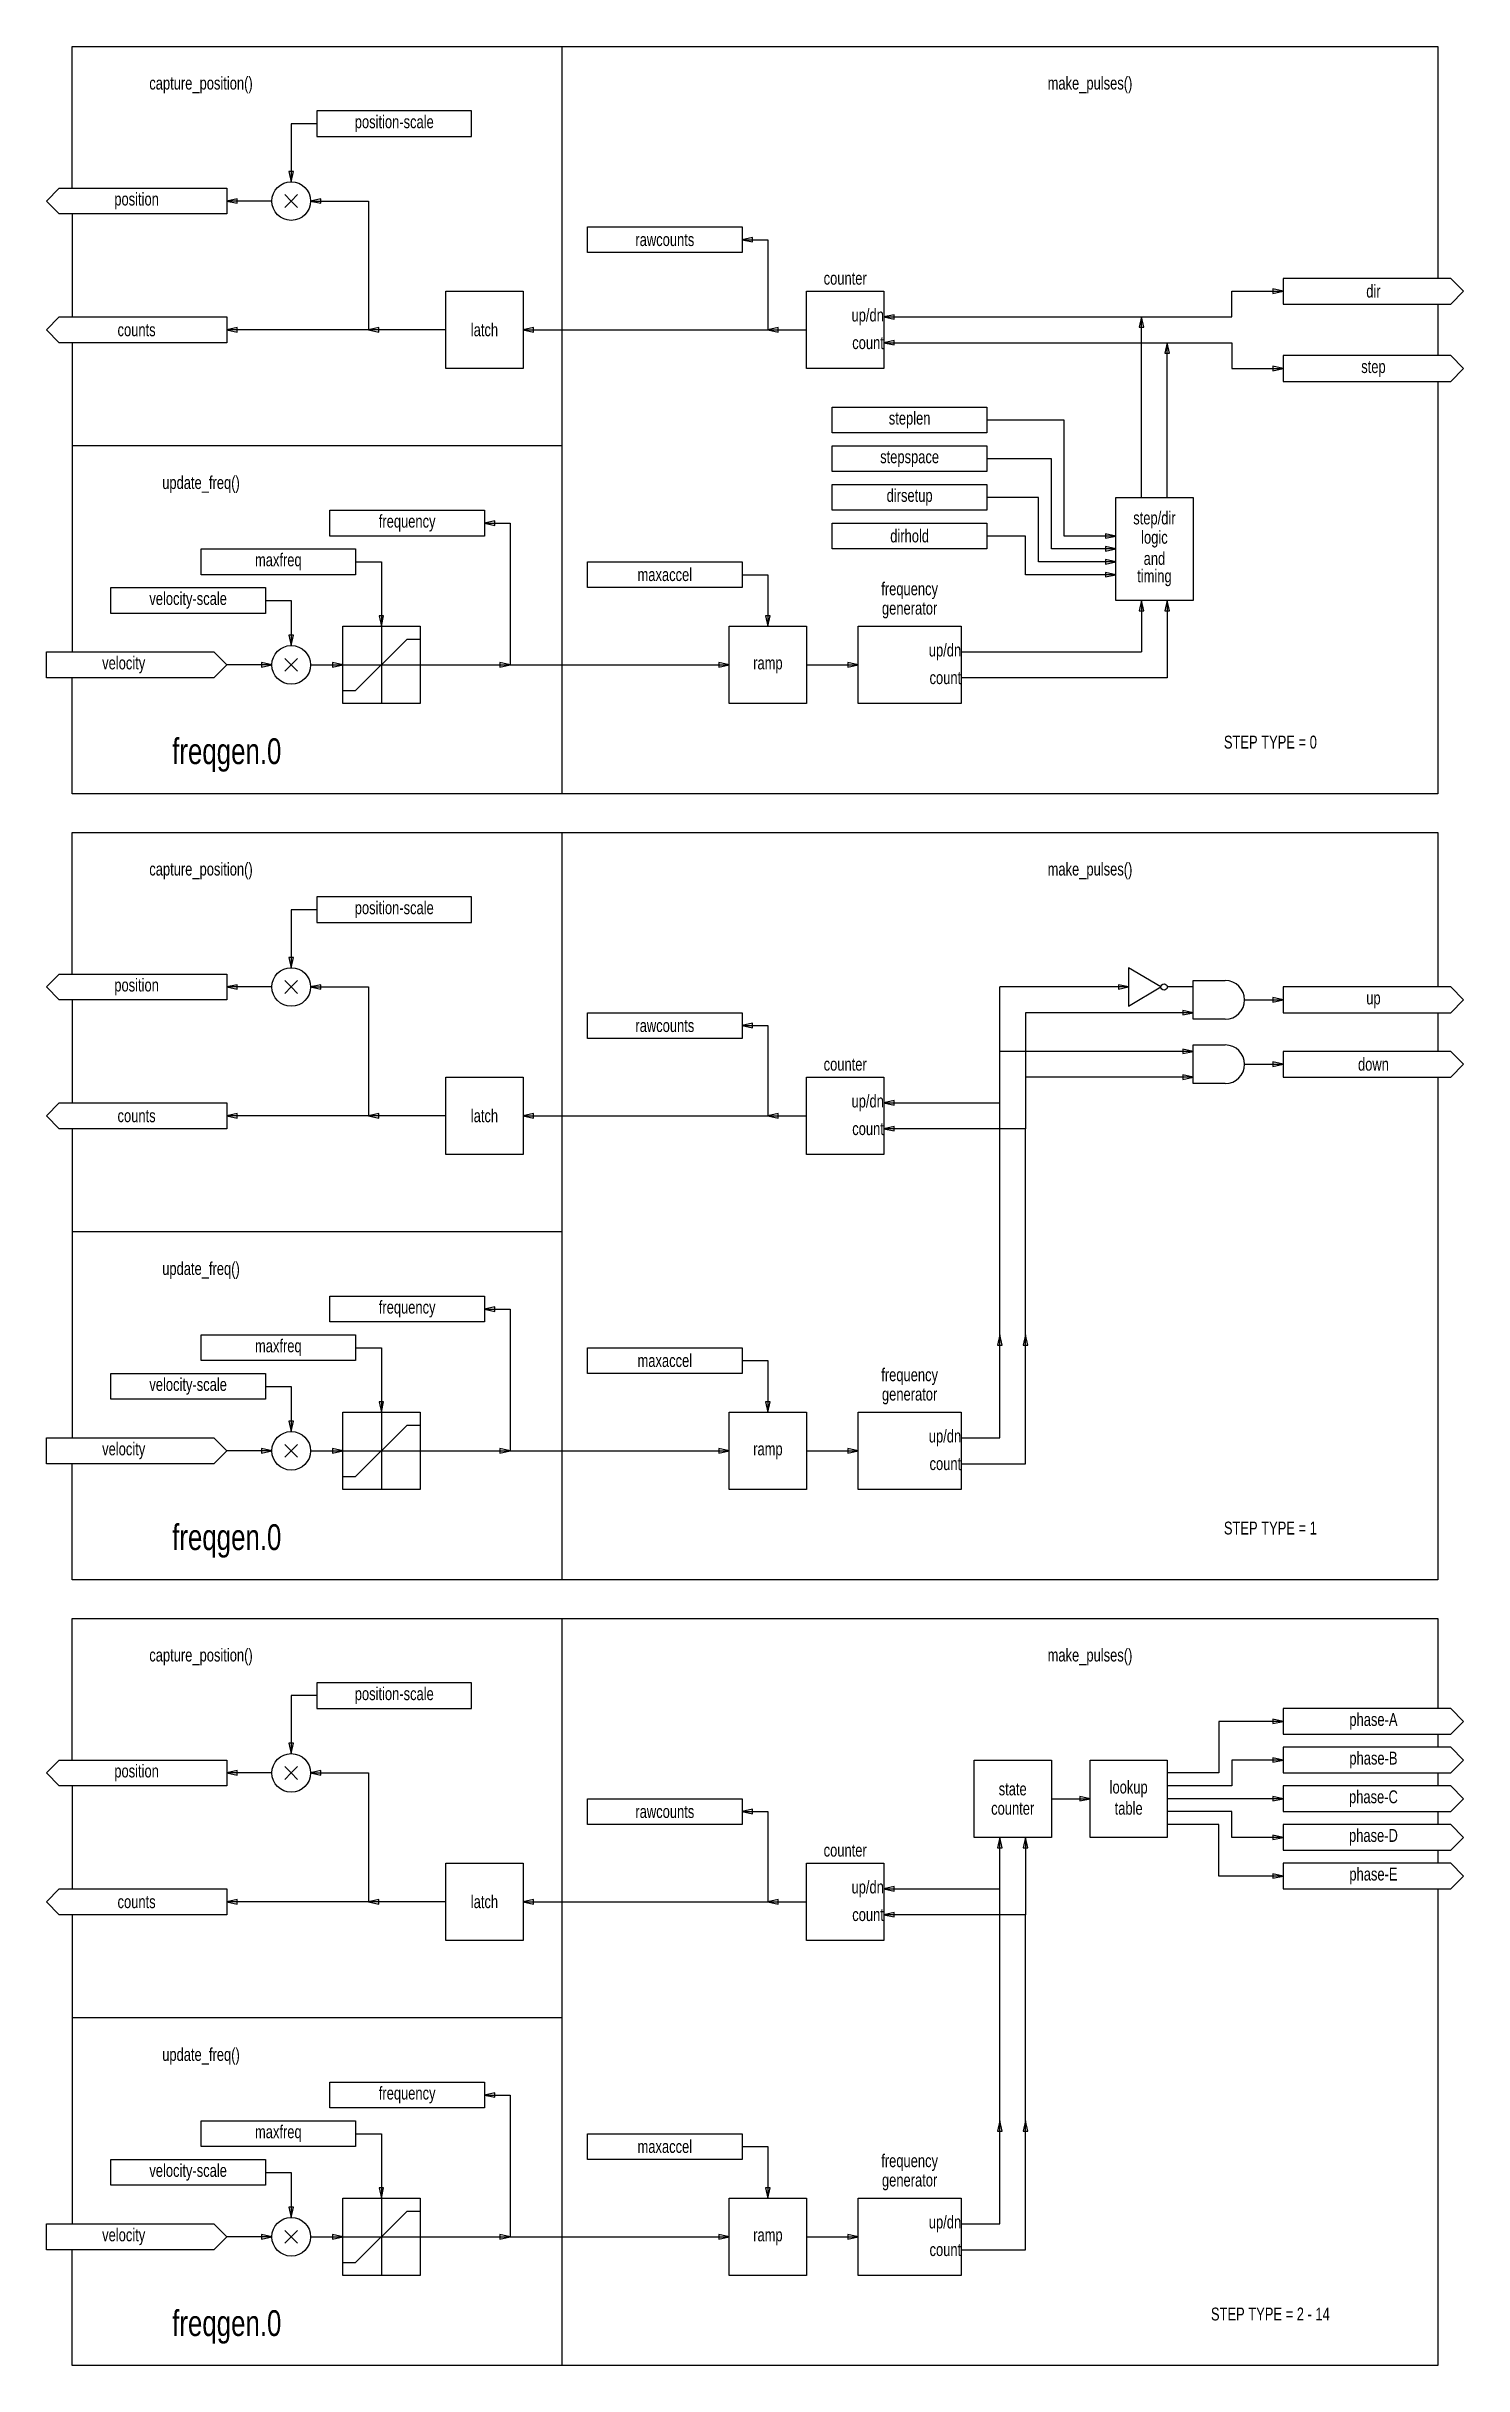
# Model space of a CAD drawing. Header units: millimetres. Extents: x -97 to 68, y -127 to 143.
import ezdxf

# ---------------------------------------------------------------- set-up
doc = ezdxf.new("R2010")
doc.units = ezdxf.units.MM
for name, color, linetype, lineweight in [('INTERNALS', 7, 'CONTINUOUS', 25), ('PARAMS', 7, 'CONTINUOUS', 25), ('STANDARD', 7, 'CONTINUOUS', 25)]:
    doc.layers.add(name, color=color, linetype=linetype, lineweight=lineweight)
doc.styles.get("Standard").update_dxf_attribs({"font": 'txt', "width": 0.75})

msp = doc.modelspace()

# ---------------------------------------------------------------- linework, layer by layer
at = {"layer": 'INTERNALS', "color": 7}
msp.add_lwpolyline([(32.86, 33.33), (29.11, 35.58), (29.11, 31.08), (32.86, 33.33), (32.86, 33.33)], close=True, dxfattribs=at)
msp.add_circle((33.23, 33.33), 0.375, dxfattribs=at)
at = {"layer": 'PARAMS', "color": 7}
for p, q in [((-47.39, 135.33), (-65.39, 135.33)), ((-65.39, 135.33), (-65.39, 132.33)), ((-47.39, 132.33), (-47.39, 135.33)), ((-65.39, 132.33), (-47.39, 132.33)), ((-33.89, 118.83), (-33.89, 121.83)), ((-33.89, 121.83), (-15.89, 121.83)), ((-15.89, 121.83), (-15.89, 118.83)), ((-15.89, 118.83), (-33.89, 118.83)), ((-5.39, 97.83), (-5.39, 100.83)), ((-5.39, 100.83), (12.61, 100.83)), ((12.61, 100.83), (12.61, 97.83)), ((12.61, 97.83), (-5.39, 97.83)), ((-5.39, 93.33), (-5.39, 96.33)), ((-5.39, 96.33), (12.61, 96.33)), ((12.61, 96.33), (12.61, 93.33)), ((12.61, 93.33), (-5.39, 93.33)), ((-5.39, 88.83), (-5.39, 91.83)), ((-5.39, 91.83), (12.61, 91.83)), ((12.61, 91.83), (12.61, 88.83)), ((-63.89, 85.83), (-63.89, 88.83)), ((-63.89, 88.83), (-45.89, 88.83)), ((-45.89, 88.83), (-45.89, 85.83)), ((12.61, 88.83), (-5.39, 88.83)), ((-5.39, 84.33), (-5.39, 87.33)), ((-5.39, 87.33), (12.61, 87.33)), ((12.61, 87.33), (12.61, 84.33)), ((-78.89, 81.33), (-78.89, 84.33)), ((-78.89, 84.33), (-60.89, 84.33)), ((-45.89, 85.83), (-63.89, 85.83)), ((-60.89, 84.33), (-60.89, 81.33)), ((12.61, 84.33), (-5.39, 84.33)), ((-60.89, 81.33), (-78.89, 81.33)), ((-33.89, 79.83), (-33.89, 82.83)), ((-33.89, 82.83), (-15.89, 82.83)), ((-15.89, 82.83), (-15.89, 79.83)), ((-89.39, 76.83), (-89.39, 79.83)), ((-89.39, 79.83), (-71.39, 79.83)), ((-71.39, 79.83), (-71.39, 76.83)), ((-15.89, 79.83), (-33.89, 79.83)), ((-71.39, 76.83), (-89.39, 76.83)), ((-47.39, 43.83), (-65.39, 43.83)), ((-65.39, 43.83), (-65.39, 40.83)), ((-47.39, 40.83), (-47.39, 43.83)), ((-65.39, 40.83), (-47.39, 40.83)), ((-33.89, 27.33), (-33.89, 30.33)), ((-33.89, 30.33), (-15.89, 30.33)), ((-15.89, 30.33), (-15.89, 27.33)), ((-15.89, 27.33), (-33.89, 27.33)), ((-63.89, -5.67), (-63.89, -2.67)), ((-63.89, -2.67), (-45.89, -2.67)), ((-45.89, -2.67), (-45.89, -5.67)), ((-78.89, -10.17), (-78.89, -7.17)), ((-78.89, -7.17), (-60.89, -7.17)), ((-45.89, -5.67), (-63.89, -5.67)), ((-60.89, -7.17), (-60.89, -10.17)), ((-60.89, -10.17), (-78.89, -10.17)), ((-33.89, -11.67), (-33.89, -8.67)), ((-33.89, -8.67), (-15.89, -8.67)), ((-15.89, -8.67), (-15.89, -11.67)), ((-89.39, -14.67), (-89.39, -11.67)), ((-89.39, -11.67), (-71.39, -11.67)), ((-71.39, -11.67), (-71.39, -14.67)), ((-15.89, -11.67), (-33.89, -11.67)), ((-71.39, -14.67), (-89.39, -14.67)), ((-47.39, -47.67), (-65.39, -47.67)), ((-65.39, -47.67), (-65.39, -50.67)), ((-47.39, -50.67), (-47.39, -47.67)), ((-65.39, -50.67), (-47.39, -50.67)), ((-33.89, -64.17), (-33.89, -61.17)), ((-33.89, -61.17), (-15.89, -61.17)), ((-15.89, -61.17), (-15.89, -64.17)), ((-15.89, -64.17), (-33.89, -64.17)), ((-63.89, -97.17), (-63.89, -94.17)), ((-63.89, -94.17), (-45.89, -94.17)), ((-45.89, -94.17), (-45.89, -97.17)), ((-45.89, -97.17), (-63.89, -97.17)), ((-78.89, -101.67), (-78.89, -98.67)), ((-78.89, -98.67), (-60.89, -98.67)), ((-60.89, -98.67), (-60.89, -101.67)), ((-60.89, -101.67), (-78.89, -101.67)), ((-33.89, -103.17), (-33.89, -100.17)), ((-33.89, -100.17), (-15.89, -100.17)), ((-15.89, -100.17), (-15.89, -103.17)), ((-89.39, -106.17), (-89.39, -103.17)), ((-89.39, -103.17), (-71.39, -103.17)), ((-71.39, -103.17), (-71.39, -106.17)), ((-15.89, -103.17), (-33.89, -103.17)), ((-71.39, -106.17), (-89.39, -106.17))]:
    msp.add_line(p, q, dxfattribs=at)
at = {"layer": 'STANDARD', "color": 7}
for p, q in [((-93.89, 126.33), (-93.89, 142.83)), ((-93.89, 142.83), (65.11, 142.83)), ((65.11, 142.83), (65.11, 115.83)), ((-65.39, 133.83), (-68.39, 133.83)), ((-68.39, 133.83), (-68.39, 127.08)), ((-70.64, 124.83), (-75.89, 124.83)), ((-68.39, 124.83), (-69.14, 125.58)), ((-68.39, 124.83), (-69.14, 124.08)), ((-68.39, 124.83), (-67.64, 125.58)), ((-68.39, 124.83), (-67.64, 124.08)), ((-66.14, 124.83), (-59.39, 124.83)), ((-59.39, 124.83), (-59.39, 109.83)), ((-93.89, 123.33), (-93.89, 111.33)), ((-15.89, 120.33), (-12.89, 120.33)), ((-12.89, 120.33), (-12.89, 109.83)), ((41.11, 111.33), (41.11, 114.33)), ((41.11, 114.33), (47.11, 114.33)), ((0.61, 111.33), (41.11, 111.33)), ((30.61, 90.33), (30.61, 111.33)), ((65.11, 112.83), (65.11, 106.83)), ((-93.89, 108.33), (-93.89, 72.33)), ((-59.39, 109.83), (-75.89, 109.83)), ((-50.39, 109.83), (-59.39, 109.83)), ((-12.89, 109.83), (-8.39, 109.83)), ((0.61, 108.33), (41.11, 108.33)), ((33.61, 90.33), (33.61, 108.33)), ((41.11, 108.33), (41.11, 105.33)), ((41.11, 105.33), (47.11, 105.33)), ((65.11, 103.83), (65.11, 55.83)), ((21.61, 99.33), (12.61, 99.33)), ((21.61, 85.83), (21.61, 99.33)), ((20.11, 94.83), (12.61, 94.83)), ((20.11, 84.33), (20.11, 94.83)), ((18.61, 90.33), (12.61, 90.33)), ((18.61, 82.83), (18.61, 90.33)), ((-45.89, 87.33), (-42.89, 87.33)), ((-42.89, 87.33), (-42.89, 70.83)), ((17.11, 85.83), (12.61, 85.83)), ((17.11, 81.33), (17.11, 85.83)), ((27.61, 84.33), (20.11, 84.33)), ((27.61, 85.83), (21.61, 85.83)), ((-60.89, 82.83), (-57.89, 82.83)), ((-57.89, 82.83), (-57.89, 75.33)), ((-15.89, 81.33), (-12.89, 81.33)), ((-12.89, 81.33), (-12.89, 75.33)), ((27.61, 81.33), (17.11, 81.33)), ((27.61, 82.83), (18.61, 82.83)), ((-71.39, 78.33), (-68.39, 78.33)), ((-68.39, 78.33), (-68.39, 73.08)), ((30.61, 78.33), (30.61, 72.33)), ((33.61, 78.33), (33.61, 69.33)), ((-60.89, 67.83), (-54.89, 73.83)), ((-54.89, 73.83), (-53.39, 73.83)), ((-70.64, 70.83), (-75.89, 70.83)), ((-68.39, 70.83), (-69.14, 71.58)), ((-68.39, 70.83), (-69.14, 70.08)), ((-68.39, 70.83), (-67.64, 71.58)), ((-68.39, 70.83), (-67.64, 70.08)), ((-66.14, 70.83), (-62.39, 70.83)), ((-53.39, 70.83), (-42.89, 70.83)), ((-42.89, 70.83), (-17.39, 70.83)), ((-8.39, 70.83), (-2.39, 70.83)), ((9.61, 72.33), (30.61, 72.33)), ((-93.89, 55.83), (-93.89, 69.33)), ((-62.39, 67.83), (-60.89, 67.83)), ((33.61, 69.33), (9.61, 69.33)), ((65.11, 55.83), (-93.89, 55.83)), ((-93.89, 34.83), (-93.89, 51.33)), ((-93.89, 51.33), (65.11, 51.33)), ((65.11, 51.33), (65.11, 33.33)), ((-65.39, 42.33), (-68.39, 42.33)), ((-68.39, 42.33), (-68.39, 35.58)), ((-70.64, 33.33), (-75.89, 33.33)), ((-68.39, 33.33), (-69.14, 34.08)), ((-68.39, 33.33), (-69.14, 32.58)), ((-68.39, 33.33), (-67.64, 34.08)), ((-68.39, 33.33), (-67.64, 32.58)), ((-66.14, 33.33), (-59.39, 33.33)), ((-59.39, 33.33), (-59.39, 18.33)), ((14.11, -7.17), (14.11, 33.33)), ((29.11, 33.33), (14.11, 33.33)), ((36.61, 33.33), (33.61, 33.33)), ((36.61, 29.58), (36.61, 34.08)), ((36.61, 34.08), (40.36, 34.08)), ((-93.89, 31.83), (-93.89, 19.83)), ((17.11, 30.33), (17.11, 16.83)), ((36.61, 30.33), (17.11, 30.33)), ((42.61, 31.83), (47.11, 31.83)), ((65.11, 30.33), (65.11, 25.83)), ((-15.89, 28.83), (-12.89, 28.83)), ((-12.89, 28.83), (-12.89, 18.33)), ((40.36, 29.58), (36.61, 29.58)), ((36.61, 25.83), (14.11, 25.83)), ((36.61, 22.08), (36.61, 26.58)), ((36.61, 26.58), (40.36, 26.58)), ((42.61, 24.33), (47.11, 24.33)), ((36.61, 22.83), (17.11, 22.83)), ((40.36, 22.08), (36.61, 22.08)), ((65.11, 22.83), (65.11, -35.67)), ((0.61, 19.83), (14.11, 19.83)), ((-93.89, 16.83), (-93.89, -19.17)), ((-59.39, 18.33), (-75.89, 18.33)), ((-50.39, 18.33), (-59.39, 18.33)), ((-12.89, 18.33), (-8.39, 18.33)), ((17.11, 16.83), (0.61, 16.83)), ((17.11, -7.17), (17.11, 16.83)), ((-45.89, -4.17), (-42.89, -4.17)), ((-42.89, -4.17), (-42.89, -20.67)), ((14.11, -19.17), (14.11, -7.17)), ((17.11, -22.17), (17.11, -7.17)), ((-60.89, -8.67), (-57.89, -8.67)), ((-57.89, -8.67), (-57.89, -16.17)), ((-15.89, -10.17), (-12.89, -10.17)), ((-12.89, -10.17), (-12.89, -16.17)), ((-71.39, -13.17), (-68.39, -13.17)), ((-68.39, -13.17), (-68.39, -18.42)), ((-60.89, -23.67), (-54.89, -17.67)), ((-54.89, -17.67), (-53.39, -17.67)), ((-70.64, -20.67), (-75.89, -20.67)), ((-68.39, -20.67), (-69.14, -19.92)), ((-68.39, -20.67), (-69.14, -21.42)), ((-68.39, -20.67), (-67.64, -19.92)), ((-68.39, -20.67), (-67.64, -21.42)), ((-66.14, -20.67), (-62.39, -20.67)), ((-53.39, -20.67), (-42.89, -20.67)), ((-42.89, -20.67), (-17.39, -20.67)), ((-8.39, -20.67), (-2.39, -20.67)), ((9.61, -19.17), (14.11, -19.17)), ((-93.89, -35.67), (-93.89, -22.17)), ((-62.39, -23.67), (-60.89, -23.67)), ((9.61, -22.17), (17.11, -22.17)), ((65.11, -35.67), (-93.89, -35.67)), ((-93.89, -56.67), (-93.89, -40.17)), ((-93.89, -40.17), (65.11, -40.17)), ((65.11, -40.17), (65.11, -50.67)), ((-65.39, -49.17), (-68.39, -49.17)), ((-68.39, -49.17), (-68.39, -55.92)), ((39.61, -52.17), (39.61, -58.17)), ((47.11, -52.17), (39.61, -52.17)), ((65.11, -53.67), (65.11, -55.17)), ((41.11, -56.67), (41.11, -59.67)), ((47.11, -56.67), (41.11, -56.67)), ((-70.64, -58.17), (-75.89, -58.17)), ((-68.39, -58.17), (-69.14, -57.42)), ((-68.39, -58.17), (-69.14, -58.92)), ((-68.39, -58.17), (-67.64, -57.42)), ((-68.39, -58.17), (-67.64, -58.92)), ((-66.14, -58.17), (-59.39, -58.17)), ((-59.39, -58.17), (-59.39, -73.17)), ((39.61, -58.17), (33.61, -58.17)), ((65.11, -58.17), (65.11, -59.67)), ((-93.89, -59.67), (-93.89, -71.67)), ((20.11, -61.17), (24.61, -61.17)), ((41.11, -59.67), (33.61, -59.67)), ((47.11, -61.17), (33.61, -61.17)), ((-15.89, -62.67), (-12.89, -62.67)), ((-12.89, -62.67), (-12.89, -73.17)), ((41.11, -62.67), (33.61, -62.67)), ((39.61, -64.17), (33.61, -64.17)), ((39.61, -70.17), (39.61, -64.17)), ((41.11, -65.67), (41.11, -62.67)), ((65.11, -62.67), (65.11, -64.17)), ((14.11, -98.67), (14.11, -65.67)), ((17.11, -65.67), (17.11, -74.67)), ((47.11, -65.67), (41.11, -65.67)), ((65.11, -67.17), (65.11, -68.67)), ((47.11, -70.17), (39.61, -70.17)), ((0.61, -71.67), (14.11, -71.67)), ((65.11, -71.67), (65.11, -127.17)), ((-93.89, -74.67), (-93.89, -110.67)), ((-59.39, -73.17), (-75.89, -73.17)), ((-50.39, -73.17), (-59.39, -73.17)), ((-12.89, -73.17), (-8.39, -73.17)), ((17.11, -74.67), (0.61, -74.67)), ((17.11, -98.67), (17.11, -74.67)), ((-45.89, -95.67), (-42.89, -95.67)), ((-42.89, -95.67), (-42.89, -112.17)), ((14.11, -110.67), (14.11, -98.67)), ((17.11, -113.67), (17.11, -98.67)), ((-60.89, -100.17), (-57.89, -100.17)), ((-57.89, -100.17), (-57.89, -107.67)), ((-15.89, -101.67), (-12.89, -101.67)), ((-12.89, -101.67), (-12.89, -107.67)), ((-71.39, -104.67), (-68.39, -104.67)), ((-68.39, -104.67), (-68.39, -109.92)), ((-60.89, -115.17), (-54.89, -109.17)), ((-54.89, -109.17), (-53.39, -109.17)), ((9.61, -110.67), (14.11, -110.67)), ((-70.64, -112.17), (-75.89, -112.17)), ((-68.39, -112.17), (-69.14, -111.42)), ((-68.39, -112.17), (-69.14, -112.92)), ((-68.39, -112.17), (-67.64, -111.42)), ((-68.39, -112.17), (-67.64, -112.92)), ((-66.14, -112.17), (-62.39, -112.17)), ((-53.39, -112.17), (-42.89, -112.17)), ((-42.89, -112.17), (-17.39, -112.17)), ((-8.39, -112.17), (-2.39, -112.17)), ((-93.89, -127.17), (-93.89, -113.67)), ((-62.39, -115.17), (-60.89, -115.17)), ((9.61, -113.67), (17.11, -113.67)), ((65.11, -127.17), (-93.89, -127.17))]:
    msp.add_line(p, q, dxfattribs=at)
at = {"layer": 'STANDARD', "color": 7, "linetype": 'CONTINUOUS'}
for p, q in [((-36.89, 142.83), (-36.89, 55.83)), ((-36.89, 96.33), (-93.89, 96.33)), ((-57.89, 75.33), (-57.89, 66.33)), ((-62.39, 70.83), (-53.39, 70.83)), ((-36.89, 51.33), (-36.89, -35.67)), ((-36.89, 4.83), (-93.89, 4.83)), ((-57.89, -16.17), (-57.89, -25.17)), ((-62.39, -20.67), (-53.39, -20.67)), ((-36.89, -40.17), (-36.89, -127.17)), ((-36.89, -86.67), (-93.89, -86.67)), ((-57.89, -107.67), (-57.89, -116.67)), ((-62.39, -112.17), (-53.39, -112.17))]:
    msp.add_line(p, q, dxfattribs=at)
at = {"layer": 'STANDARD', "color": 7}
for points in [[(-68.39, 127.08), (-68.13, 128.28), (-68.66, 128.28), (-68.39, 127.08)], [(-75.89, 124.83), (-74.69, 124.57), (-74.69, 125.1), (-75.89, 124.83)], [(-66.14, 124.83), (-64.94, 124.57), (-64.94, 125.1), (-66.14, 124.83)], [(-15.89, 120.33), (-14.69, 120.07), (-14.69, 120.6), (-15.89, 120.33)], [(47.11, 114.33), (45.91, 114.6), (45.91, 114.07), (47.11, 114.33)], [(0.61, 111.33), (1.81, 111.07), (1.81, 111.6), (0.61, 111.33)], [(30.61, 111.33), (30.34, 110.13), (30.87, 110.13), (30.61, 111.33)], [(-75.89, 109.83), (-74.69, 109.57), (-74.69, 110.1), (-75.89, 109.83)], [(-59.39, 109.83), (-58.19, 109.57), (-58.19, 110.1), (-59.39, 109.83)], [(-41.39, 109.83), (-40.19, 109.57), (-40.19, 110.1), (-41.39, 109.83)], [(-41.39, 109.83), (-12.89, 109.83)], [(-12.89, 109.83), (-11.69, 109.57), (-11.69, 110.1), (-12.89, 109.83)], [(0.61, 108.33), (1.81, 108.07), (1.81, 108.6), (0.61, 108.33)], [(33.61, 108.33), (33.34, 107.13), (33.87, 107.13), (33.61, 108.33)], [(47.11, 105.33), (45.91, 105.6), (45.91, 105.07), (47.11, 105.33)], [(-45.89, 87.33), (-44.69, 87.07), (-44.69, 87.6), (-45.89, 87.33)], [(27.61, 85.83), (26.41, 86.1), (26.41, 85.57), (27.61, 85.83)], [(27.61, 84.33), (26.41, 84.6), (26.41, 84.07), (27.61, 84.33)], [(27.61, 82.83), (26.41, 83.1), (26.41, 82.57), (27.61, 82.83)], [(27.61, 81.33), (26.41, 81.6), (26.41, 81.07), (27.61, 81.33)], [(30.61, 78.33), (30.34, 77.13), (30.87, 77.13), (30.61, 78.33)], [(33.61, 78.33), (33.34, 77.13), (33.87, 77.13), (33.61, 78.33)], [(-57.89, 75.33), (-57.63, 76.53), (-58.16, 76.53), (-57.89, 75.33)], [(-12.89, 75.33), (-12.63, 76.53), (-13.16, 76.53), (-12.89, 75.33)], [(-68.39, 73.08), (-68.13, 74.28), (-68.66, 74.28), (-68.39, 73.08)], [(-70.64, 70.83), (-71.84, 71.1), (-71.84, 70.57), (-70.64, 70.83)], [(-62.39, 70.83), (-63.59, 71.1), (-63.59, 70.57), (-62.39, 70.83)], [(-42.89, 70.83), (-44.09, 71.1), (-44.09, 70.57), (-42.89, 70.83)], [(-17.39, 70.83), (-18.59, 71.1), (-18.59, 70.57), (-17.39, 70.83)], [(-2.39, 70.83), (-3.59, 71.1), (-3.59, 70.57), (-2.39, 70.83)], [(-68.39, 35.58), (-68.13, 36.78), (-68.66, 36.78), (-68.39, 35.58)], [(-75.89, 33.33), (-74.69, 33.07), (-74.69, 33.6), (-75.89, 33.33)], [(-66.14, 33.33), (-64.94, 33.07), (-64.94, 33.6), (-66.14, 33.33)], [(29.11, 33.33), (27.91, 33.6), (27.91, 33.07), (29.11, 33.33)], [(36.61, 30.33), (35.41, 30.6), (35.41, 30.07), (36.61, 30.33)], [(47.11, 31.83), (45.91, 32.1), (45.91, 31.57), (47.11, 31.83)], [(-15.89, 28.83), (-14.69, 28.57), (-14.69, 29.1), (-15.89, 28.83)], [(36.61, 25.83), (35.41, 26.1), (35.41, 25.57), (36.61, 25.83)], [(47.11, 24.33), (45.91, 24.6), (45.91, 24.07), (47.11, 24.33)], [(36.61, 22.83), (35.41, 23.1), (35.41, 22.57), (36.61, 22.83)], [(0.61, 19.83), (1.81, 19.57), (1.81, 20.1), (0.61, 19.83)], [(-75.89, 18.33), (-74.69, 18.07), (-74.69, 18.6), (-75.89, 18.33)], [(-59.39, 18.33), (-58.19, 18.07), (-58.19, 18.6), (-59.39, 18.33)], [(-41.39, 18.33), (-40.19, 18.07), (-40.19, 18.6), (-41.39, 18.33)], [(-41.39, 18.33), (-12.89, 18.33)], [(-12.89, 18.33), (-11.69, 18.07), (-11.69, 18.6), (-12.89, 18.33)], [(0.61, 16.83), (1.81, 16.57), (1.81, 17.1), (0.61, 16.83)], [(-45.89, -4.17), (-44.69, -4.43), (-44.69, -3.9), (-45.89, -4.17)], [(14.11, -7.17), (13.84, -8.37), (14.37, -8.37), (14.11, -7.17)], [(17.11, -7.17), (16.84, -8.37), (17.37, -8.37), (17.11, -7.17)], [(-57.89, -16.17), (-57.63, -14.97), (-58.16, -14.97), (-57.89, -16.17)], [(-12.89, -16.17), (-12.63, -14.97), (-13.16, -14.97), (-12.89, -16.17)], [(-68.39, -18.42), (-68.13, -17.22), (-68.66, -17.22), (-68.39, -18.42)], [(-70.64, -20.67), (-71.84, -20.4), (-71.84, -20.93), (-70.64, -20.67)], [(-62.39, -20.67), (-63.59, -20.4), (-63.59, -20.93), (-62.39, -20.67)], [(-42.89, -20.67), (-44.09, -20.4), (-44.09, -20.93), (-42.89, -20.67)], [(-17.39, -20.67), (-18.59, -20.4), (-18.59, -20.93), (-17.39, -20.67)], [(-2.39, -20.67), (-3.59, -20.4), (-3.59, -20.93), (-2.39, -20.67)], [(47.11, -52.17), (45.91, -51.9), (45.91, -52.43), (47.11, -52.17)], [(-68.39, -55.92), (-68.13, -54.72), (-68.66, -54.72), (-68.39, -55.92)], [(47.11, -56.67), (45.91, -56.4), (45.91, -56.93), (47.11, -56.67)], [(-75.89, -58.17), (-74.69, -58.43), (-74.69, -57.9), (-75.89, -58.17)], [(-66.14, -58.17), (-64.94, -58.43), (-64.94, -57.9), (-66.14, -58.17)], [(24.61, -61.17), (23.41, -60.9), (23.41, -61.43), (24.61, -61.17)], [(47.11, -61.17), (45.91, -60.9), (45.91, -61.43), (47.11, -61.17)], [(-15.89, -62.67), (-14.69, -62.93), (-14.69, -62.4), (-15.89, -62.67)], [(14.11, -65.67), (13.84, -66.87), (14.37, -66.87), (14.11, -65.67)], [(17.11, -65.67), (16.84, -66.87), (17.37, -66.87), (17.11, -65.67)], [(47.11, -65.67), (45.91, -65.4), (45.91, -65.93), (47.11, -65.67)], [(47.11, -70.17), (45.91, -69.9), (45.91, -70.43), (47.11, -70.17)], [(-75.89, -73.17), (-74.69, -73.43), (-74.69, -72.9), (-75.89, -73.17)], [(-59.39, -73.17), (-58.19, -73.43), (-58.19, -72.9), (-59.39, -73.17)], [(-41.39, -73.17), (-40.19, -73.43), (-40.19, -72.9), (-41.39, -73.17)], [(-12.89, -73.17), (-11.69, -73.43), (-11.69, -72.9), (-12.89, -73.17)], [(0.61, -71.67), (1.81, -71.93), (1.81, -71.4), (0.61, -71.67)], [(-41.39, -73.17), (-12.89, -73.17)], [(0.61, -74.67), (1.81, -74.93), (1.81, -74.4), (0.61, -74.67)], [(-45.89, -95.67), (-44.69, -95.93), (-44.69, -95.4), (-45.89, -95.67)], [(14.11, -98.67), (13.84, -99.87), (14.37, -99.87), (14.11, -98.67)], [(17.11, -98.67), (16.84, -99.87), (17.37, -99.87), (17.11, -98.67)], [(-57.89, -107.67), (-57.63, -106.47), (-58.16, -106.47), (-57.89, -107.67)], [(-12.89, -107.67), (-12.63, -106.47), (-13.16, -106.47), (-12.89, -107.67)], [(-68.39, -109.92), (-68.13, -108.72), (-68.66, -108.72), (-68.39, -109.92)], [(-70.64, -112.17), (-71.84, -111.9), (-71.84, -112.43), (-70.64, -112.17)], [(-62.39, -112.17), (-63.59, -111.9), (-63.59, -112.43), (-62.39, -112.17)], [(-42.89, -112.17), (-44.09, -111.9), (-44.09, -112.43), (-42.89, -112.17)], [(-17.39, -112.17), (-18.59, -111.9), (-18.59, -112.43), (-17.39, -112.17)], [(-2.39, -112.17), (-3.59, -111.9), (-3.59, -112.43), (-2.39, -112.17)]]:
    msp.add_lwpolyline(points, dxfattribs=at)
for points in [[(-95.39, 123.33), (-96.89, 124.83), (-95.39, 126.33), (-75.89, 126.33), (-75.89, 123.33), (-95.39, 123.33), (-95.39, 123.33)], [(-50.39, 105.33), (-50.39, 114.33), (-41.39, 114.33), (-41.39, 105.33), (-50.39, 105.33)], [(-8.39, 105.33), (-8.39, 114.33), (0.61, 114.33), (0.61, 105.33), (-8.39, 105.33)], [(66.61, 112.83), (68.11, 114.33), (66.61, 115.83), (47.11, 115.83), (47.11, 112.83), (66.61, 112.83), (66.61, 112.83)], [(-95.39, 108.33), (-96.89, 109.83), (-95.39, 111.33), (-75.89, 111.33), (-75.89, 108.33), (-95.39, 108.33), (-95.39, 108.33)], [(66.61, 103.83), (68.11, 105.33), (66.61, 106.83), (47.11, 106.83), (47.11, 103.83), (66.61, 103.83), (66.61, 103.83)], [(27.61, 78.33), (27.61, 90.33), (36.61, 90.33), (36.61, 78.33), (27.61, 78.33)], [(-62.39, 66.33), (-62.39, 75.33), (-53.39, 75.33), (-53.39, 66.33), (-62.39, 66.33)], [(-17.39, 66.33), (-17.39, 75.33), (-8.39, 75.33), (-8.39, 66.33), (-17.39, 66.33)], [(-2.39, 66.33), (-2.39, 75.33), (9.61, 75.33), (9.61, 66.33), (-2.39, 66.33)], [(-96.89, 69.33), (-96.89, 72.33), (-77.39, 72.33), (-75.89, 70.83), (-77.39, 69.33), (-96.89, 69.33), (-96.89, 69.33)], [(-95.39, 31.83), (-96.89, 33.33), (-95.39, 34.83), (-75.89, 34.83), (-75.89, 31.83), (-95.39, 31.83), (-95.39, 31.83)], [(66.61, 30.33), (68.11, 31.83), (66.61, 33.33), (47.11, 33.33), (47.11, 30.33), (66.61, 30.33), (66.61, 30.33)], [(66.61, 22.83), (68.11, 24.33), (66.61, 25.83), (47.11, 25.83), (47.11, 22.83), (66.61, 22.83), (66.61, 22.83)], [(-50.39, 13.83), (-50.39, 22.83), (-41.39, 22.83), (-41.39, 13.83), (-50.39, 13.83)], [(-8.39, 13.83), (-8.39, 22.83), (0.61, 22.83), (0.61, 13.83), (-8.39, 13.83)], [(-95.39, 16.83), (-96.89, 18.33), (-95.39, 19.83), (-75.89, 19.83), (-75.89, 16.83), (-95.39, 16.83), (-95.39, 16.83)], [(-62.39, -25.17), (-62.39, -16.17), (-53.39, -16.17), (-53.39, -25.17), (-62.39, -25.17)], [(-17.39, -25.17), (-17.39, -16.17), (-8.39, -16.17), (-8.39, -25.17), (-17.39, -25.17)], [(-2.39, -25.17), (-2.39, -16.17), (9.61, -16.17), (9.61, -25.17), (-2.39, -25.17)], [(-96.89, -22.17), (-96.89, -19.17), (-77.39, -19.17), (-75.89, -20.67), (-77.39, -22.17), (-96.89, -22.17), (-96.89, -22.17)], [(66.61, -53.67), (68.11, -52.17), (66.61, -50.67), (47.11, -50.67), (47.11, -53.67), (66.61, -53.67), (66.61, -53.67)], [(-95.39, -59.67), (-96.89, -58.17), (-95.39, -56.67), (-75.89, -56.67), (-75.89, -59.67), (-95.39, -59.67), (-95.39, -59.67)], [(11.11, -65.67), (11.11, -56.67), (20.11, -56.67), (20.11, -65.67), (11.11, -65.67)], [(24.61, -65.67), (24.61, -56.67), (33.61, -56.67), (33.61, -65.67), (24.61, -65.67)], [(66.61, -58.17), (68.11, -56.67), (66.61, -55.17), (47.11, -55.17), (47.11, -58.17), (66.61, -58.17), (66.61, -58.17)], [(66.61, -62.67), (68.11, -61.17), (66.61, -59.67), (47.11, -59.67), (47.11, -62.67), (66.61, -62.67), (66.61, -62.67)], [(66.61, -67.17), (68.11, -65.67), (66.61, -64.17), (47.11, -64.17), (47.11, -67.17), (66.61, -67.17), (66.61, -67.17)], [(-50.39, -77.67), (-50.39, -68.67), (-41.39, -68.67), (-41.39, -77.67), (-50.39, -77.67)], [(-8.39, -77.67), (-8.39, -68.67), (0.61, -68.67), (0.61, -77.67), (-8.39, -77.67)], [(66.61, -71.67), (68.11, -70.17), (66.61, -68.67), (47.11, -68.67), (47.11, -71.67), (66.61, -71.67), (66.61, -71.67)], [(-95.39, -74.67), (-96.89, -73.17), (-95.39, -71.67), (-75.89, -71.67), (-75.89, -74.67), (-95.39, -74.67), (-95.39, -74.67)], [(-62.39, -116.67), (-62.39, -107.67), (-53.39, -107.67), (-53.39, -116.67), (-62.39, -116.67)], [(-17.39, -116.67), (-17.39, -107.67), (-8.39, -107.67), (-8.39, -116.67), (-17.39, -116.67)], [(-2.39, -116.67), (-2.39, -107.67), (9.61, -107.67), (9.61, -116.67), (-2.39, -116.67)], [(-96.89, -113.67), (-96.89, -110.67), (-77.39, -110.67), (-75.89, -112.17), (-77.39, -113.67), (-96.89, -113.67), (-96.89, -113.67)]]:
    msp.add_lwpolyline(points, close=True, dxfattribs=at)
for centre in [(-68.39, 124.83), (-68.39, 70.83), (-68.39, 33.33), (-68.39, -20.67), (-68.39, -58.17), (-68.39, -112.17)]:
    msp.add_circle(centre, 2.25, dxfattribs=at)
for centre in [(40.36, 31.83), (40.36, 24.33)]:
    msp.add_arc(centre, 2.25, 270, 450, dxfattribs=at)

# ---------------------------------------------------------------- texts
at = {"layer": 'PARAMS', "color": 7, "char_height": 1.5, "width": 1500, "attachment_point": 5}
for s, insert in [('position-scale', (-56.39, 133.83)), ('rawcounts', (-24.89, 120.33)), ('counter', (-3.89, 115.83)), ('latch', (-45.89, 109.83)), ('steplen', (3.61, 99.33)), ('stepspace', (3.61, 94.83)), ('dirsetup', (3.61, 90.33)), ('frequency', (-54.89, 87.33)), ('dirhold', (3.61, 85.83)), ('step/dir', (32.11, 87.71)), ('logic', (32.11, 85.46)), ('maxfreq', (-69.89, 82.83)), ('and', (32.11, 83.21)), ('maxaccel', (-24.89, 81.33)), ('timing', (32.11, 80.96)), ('velocity-scale', (-80.39, 78.33)), ('frequency', (3.61, 79.46)), ('generator', (3.61, 77.21)), ('ramp', (-12.89, 70.83)), ('position-scale', (-56.39, 42.33)), ('rawcounts', (-24.89, 28.83)), ('counter', (-3.89, 24.33)), ('latch', (-45.89, 18.33)), ('frequency', (-54.89, -4.17)), ('maxfreq', (-69.89, -8.67)), ('maxaccel', (-24.89, -10.17)), ('velocity-scale', (-80.39, -13.17)), ('frequency', (3.61, -12.04)), ('generator', (3.61, -14.29)), ('ramp', (-12.89, -20.67)), ('position-scale', (-56.39, -49.17)), ('state', (15.61, -60.04)), ('lookup', (29.11, -60.04)), ('rawcounts', (-24.89, -62.67)), ('counter', (15.61, -62.29)), ('table', (29.11, -62.29)), ('counter', (-3.89, -67.17)), ('latch', (-45.89, -73.17)), ('frequency', (-54.89, -95.67)), ('maxfreq', (-69.89, -100.17)), ('maxaccel', (-24.89, -101.67)), ('frequency', (3.61, -103.54)), ('velocity-scale', (-80.39, -104.67)), ('generator', (3.61, -105.79)), ('ramp', (-12.89, -112.17))]:
    msp.add_mtext(s, dxfattribs=dict(at, insert=insert))
at = {"layer": 'STANDARD', "color": 7, "width": 1500}
for s, insert, char_height, attachment_point in [('capture_position()', (-78.89, 138.33), 1.5, 5), ('make_pulses()', (24.61, 138.33), 1.5, 5), ('position', (-86.39, 124.83), 1.5, 5), ('dir', (57.61, 114.33), 1.5, 5), ('up/dn', (0.61, 111.33), 1.5, 6), ('counts', (-86.39, 109.83), 1.5, 5), ('count', (0.61, 108.33), 1.5, 6), ('step', (57.61, 105.33), 1.5, 5), ('update_freq()', (-78.89, 91.83), 1.5, 5), ('up/dn', (9.61, 72.33), 1.5, 6), ('velocity', (-87.89, 70.83), 1.5, 5), ('count', (9.61, 69.33), 1.5, 6), ('freqgen.0', (-75.89, 60.33), 3, 5), ('STEP\\~TYPE\\~=\\~0', (45.61, 61.83), 1.5, 5), ('capture_position()', (-78.89, 46.83), 1.5, 5), ('make_pulses()', (24.61, 46.83), 1.5, 5), ('position', (-86.39, 33.33), 1.5, 5), ('up', (57.61, 31.83), 1.5, 5), ('down', (57.61, 24.33), 1.5, 5), ('counts', (-86.39, 18.33), 1.5, 5), ('up/dn', (0.61, 19.83), 1.5, 6), ('count', (0.61, 16.83), 1.5, 6), ('update_freq()', (-78.89, 0.33), 1.5, 5), ('up/dn', (9.61, -19.17), 1.5, 6), ('velocity', (-87.89, -20.67), 1.5, 5), ('count', (9.61, -22.17), 1.5, 6), ('freqgen.0', (-75.89, -31.17), 3, 5), ('STEP\\~TYPE\\~=\\~1', (45.61, -29.67), 1.5, 5), ('capture_position()', (-78.89, -44.67), 1.5, 5), ('make_pulses()', (24.61, -44.67), 1.5, 5), ('phase-A', (57.61, -52.17), 1.5, 5), ('phase-B', (57.61, -56.67), 1.5, 5), ('position', (-86.39, -58.17), 1.5, 5), ('phase-C', (57.61, -61.17), 1.5, 5), ('phase-D', (57.61, -65.67), 1.5, 5), ('phase-E', (57.61, -70.17), 1.5, 5), ('counts', (-86.39, -73.17), 1.5, 5), ('up/dn', (0.61, -71.67), 1.5, 6), ('count', (0.61, -74.67), 1.5, 6), ('update_freq()', (-78.89, -91.17), 1.5, 5), ('up/dn', (9.61, -110.67), 1.5, 6), ('velocity', (-87.89, -112.17), 1.5, 5), ('count', (9.61, -113.67), 1.5, 6), ('freqgen.0', (-75.89, -122.67), 3, 5), ('STEP\\~TYPE\\~=\\~2\\~-\\~14', (45.61, -121.17), 1.5, 5)]:
    msp.add_mtext(s, dxfattribs=dict(at, insert=insert, char_height=char_height, attachment_point=attachment_point))

doc.saveas('drawing.dxf')
